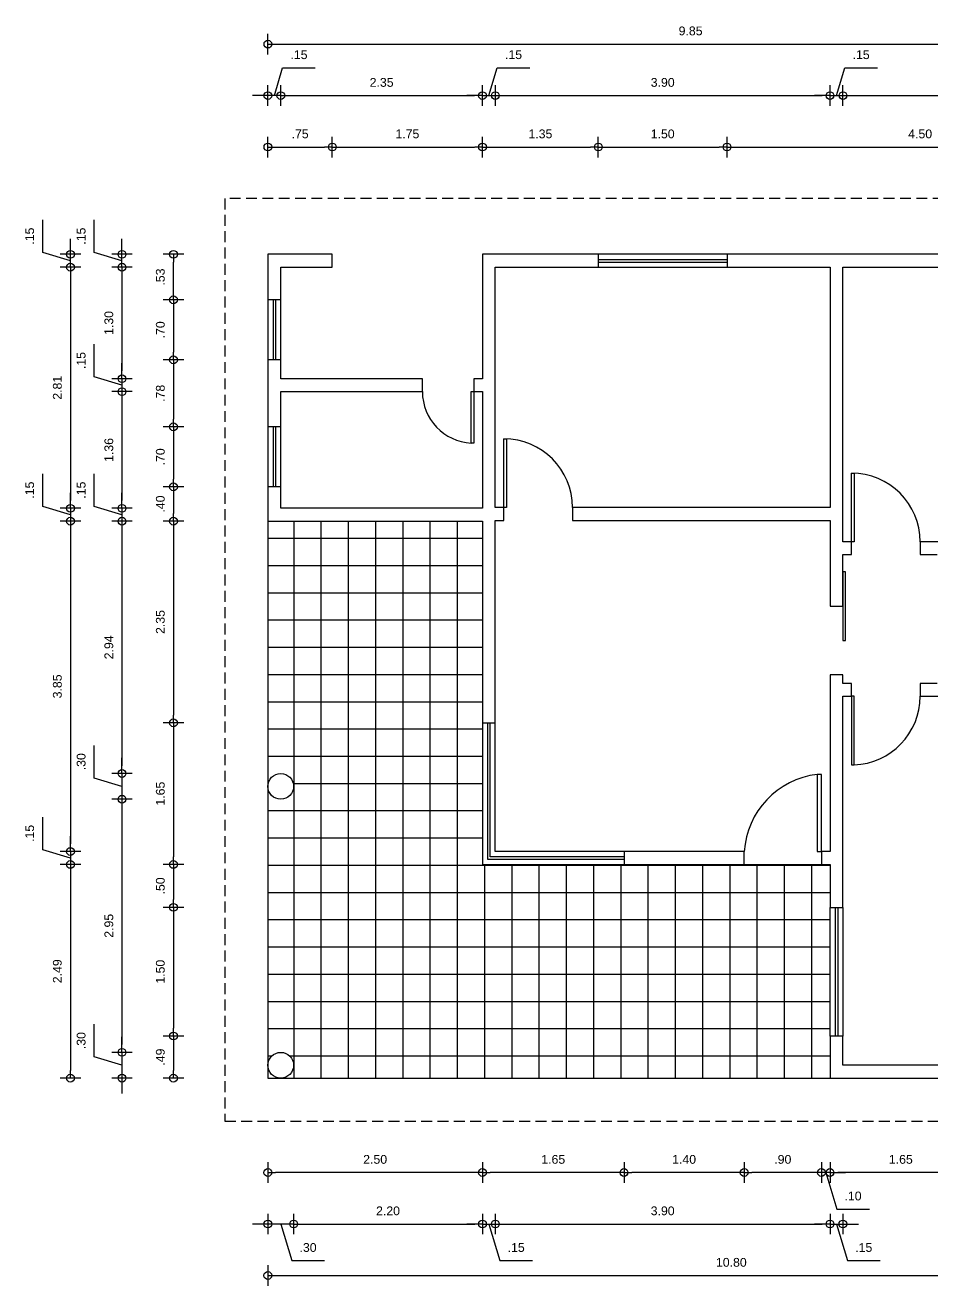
# Model space of a CAD drawing. Header units: millimetres. Extents: x -910 to 15138, y -9982 to 4708.
# Drawn here: x -910 to 9653, y -9982 to 4708 of the extents above; entities that cross this region are included whole.
import ezdxf

# ---------------------------------------------------------------- set-up
doc = ezdxf.new("R2010")
doc.units = ezdxf.units.MM
doc.header["$LTSCALE"] = 5
doc.linetypes.add('DASHEDX2', pattern=[38.1, 25.4, -12.7])
for name, color, linetype in [('coberta', 7, 'DASHEDX2'), ('coluna', 7, 'Continuous'), ('dimensoes', 7, 'Continuous'), ('janela alta', 7, 'Continuous'), ('janela baixa', 7, 'Continuous'), ('parede baixa', 7, 'Continuous'), ('paredes', 7, 'Continuous'), ('piso', 7, 'Continuous'), ('portas', 7, 'Continuous')]:
    doc.layers.add(name, color=color, linetype=linetype)
doc.styles.get("Standard").update_dxf_attribs({"font": 'Arial.ttf'})
doc.dimstyles.new('ISO-25', dxfattribs={"dimtxt": 102.5, "dimasz": 90.5, "dimexe": 120, "dimexo": 0.625, "dimgap": 100.625, "dimtad": 1, "dimlfac": 0.001, "dimzin": 4, "dimdsep": 46, "dimtxsty": 'Standard', "dimblk": 'ORIGIN', "dimblk1": 'ORIGIN', "dimblk2": 'ORIGIN', "dimcen": 2.5, "dimazin": 0, "dimtfac": 1, "dimtmove": 0, "dimatfit": 3, "dimldrblk": 'ORIGIN', "dimfxl": 120, "dimfxlon": 1, "dimarcsym": 0})

# ---------------------------------------------------------------- blocks, each defined once
blk = doc.blocks.new('_Origin')
at = {"color": 0, "linetype": 'ByBlock', "lineweight": -2}
blk.add_line((0, 0), (-1, 0), dxfattribs=at)
blk.add_circle((0, 0), 0.5, dxfattribs=at)
blk = doc.blocks.new('*D33')
at = {"layer": 'Defpoints', "color": 0, "transparency": 16777216}
for p in [(11768, 4488), (1918, 2038), (11768, 2038)]:
    blk.add_point(p, dxfattribs=at)
at = {"layer": 'dimensoes', "color": 0, "lineweight": -2, "transparency": 16777216}
for p, q in [((1918, 4368), (1918, 4608)), ((11768, 4368), (11768, 4608)), ((2008, 4488), (11677, 4488))]:
    blk.add_line(p, q, dxfattribs=at)
at = {"layer": 'dimensoes', "color": 0, "lineweight": -2, "transparency": 16777216, "xscale": 90.5, "yscale": 90.5, "zscale": 90.5, "rotation": 180}
blk.add_blockref('_Origin', (1918, 4488), dxfattribs=at)
at = {"layer": 'dimensoes', "color": 0, "lineweight": -2, "transparency": 16777216, "xscale": 90.5, "yscale": 90.5, "zscale": 90.5}
blk.add_blockref('_Origin', (11768, 4488), dxfattribs=at)
at = {"layer": 'dimensoes', "color": 0, "transparency": 16777216, "insert": (6843, 4641), "char_height": 102.5, "attachment_point": 5}
blk.add_mtext('9.85', dxfattribs=at)
blk = doc.blocks.new('*D34')
at = {"layer": 'Defpoints', "color": 0, "transparency": 16777216}
for p in [(4418, 3888), (2068, 1888), (4418, 588)]:
    blk.add_point(p, dxfattribs=at)
at = {"layer": 'dimensoes', "color": 0, "lineweight": -2, "transparency": 16777216}
for p, q in [((2068, 3768), (2068, 4008)), ((4418, 3768), (4418, 4008)), ((2158, 3888), (4327, 3888))]:
    blk.add_line(p, q, dxfattribs=at)
at = {"layer": 'dimensoes', "color": 0, "lineweight": -2, "transparency": 16777216, "xscale": 90.5, "yscale": 90.5, "zscale": 90.5, "rotation": 180}
blk.add_blockref('_Origin', (2068, 3888), dxfattribs=at)
at = {"layer": 'dimensoes', "color": 0, "lineweight": -2, "transparency": 16777216, "xscale": 90.5, "yscale": 90.5, "zscale": 90.5}
blk.add_blockref('_Origin', (4418, 3888), dxfattribs=at)
at = {"layer": 'dimensoes', "color": 0, "transparency": 16777216, "insert": (3243, 4041), "char_height": 102.5, "attachment_point": 5}
blk.add_mtext('2.35', dxfattribs=at)
blk = doc.blocks.new('*D35')
at = {"layer": 'Defpoints', "color": 0, "transparency": 16777216}
for p in [(4568, 3888), (4418, 2038), (4568, 1888)]:
    blk.add_point(p, dxfattribs=at)
at = {"layer": 'dimensoes', "color": 0, "lineweight": -2, "transparency": 16777216}
for p, q in [((4493, 3888), (4589, 4211)), ((4589, 4211), (4970, 4211)), ((4418, 3768), (4418, 4008)), ((4568, 3768), (4568, 4008)), ((4327, 3888), (4237, 3888)), ((4418, 3888), (4568, 3888)), ((4418, 3888), (4568, 3888)), ((4658, 3888), (4749, 3888))]:
    blk.add_line(p, q, dxfattribs=at)
at = {"layer": 'dimensoes', "color": 0, "lineweight": -2, "transparency": 16777216, "xscale": 90.5, "yscale": 90.5, "zscale": 90.5}
blk.add_blockref('_Origin', (4418, 3888), dxfattribs=at)
at = {"layer": 'dimensoes', "color": 0, "lineweight": -2, "transparency": 16777216, "xscale": 90.5, "yscale": 90.5, "zscale": 90.5, "rotation": 180}
blk.add_blockref('_Origin', (4568, 3888), dxfattribs=at)
at = {"layer": 'dimensoes', "color": 0, "transparency": 16777216, "insert": (4780, 4364), "char_height": 102.5, "attachment_point": 5}
blk.add_mtext('.15', dxfattribs=at)
blk = doc.blocks.new('*D36')
at = {"layer": 'Defpoints', "color": 0, "transparency": 16777216}
for p in [(8468, 3888), (4568, 1888), (8468, 1888)]:
    blk.add_point(p, dxfattribs=at)
at = {"layer": 'dimensoes', "color": 0, "lineweight": -2, "transparency": 16777216}
for p, q in [((4568, 3768), (4568, 4008)), ((8468, 3768), (8468, 4008)), ((4658, 3888), (8377, 3888))]:
    blk.add_line(p, q, dxfattribs=at)
at = {"layer": 'dimensoes', "color": 0, "lineweight": -2, "transparency": 16777216, "xscale": 90.5, "yscale": 90.5, "zscale": 90.5, "rotation": 180}
blk.add_blockref('_Origin', (4568, 3888), dxfattribs=at)
at = {"layer": 'dimensoes', "color": 0, "lineweight": -2, "transparency": 16777216, "xscale": 90.5, "yscale": 90.5, "zscale": 90.5}
blk.add_blockref('_Origin', (8468, 3888), dxfattribs=at)
at = {"layer": 'dimensoes', "color": 0, "transparency": 16777216, "insert": (6518, 4041), "char_height": 102.5, "attachment_point": 5}
blk.add_mtext('3.90', dxfattribs=at)
blk = doc.blocks.new('*D37')
at = {"layer": 'Defpoints', "color": 0, "transparency": 16777216}
for p in [(8618, 3888), (8468, 1888), (8618, 1888)]:
    blk.add_point(p, dxfattribs=at)
at = {"layer": 'dimensoes', "color": 0, "lineweight": -2, "transparency": 16777216}
for p, q in [((8543, 3888), (8639, 4211)), ((8639, 4211), (9020, 4211)), ((8468, 3768), (8468, 4008)), ((8618, 3768), (8618, 4008)), ((8377, 3888), (8287, 3888)), ((8468, 3888), (8618, 3888)), ((8468, 3888), (8618, 3888)), ((8708, 3888), (8799, 3888))]:
    blk.add_line(p, q, dxfattribs=at)
at = {"layer": 'dimensoes', "color": 0, "lineweight": -2, "transparency": 16777216, "xscale": 90.5, "yscale": 90.5, "zscale": 90.5}
blk.add_blockref('_Origin', (8468, 3888), dxfattribs=at)
at = {"layer": 'dimensoes', "color": 0, "lineweight": -2, "transparency": 16777216, "xscale": 90.5, "yscale": 90.5, "zscale": 90.5, "rotation": 180}
blk.add_blockref('_Origin', (8618, 3888), dxfattribs=at)
at = {"layer": 'dimensoes', "color": 0, "transparency": 16777216, "insert": (8830, 4364), "char_height": 102.5, "attachment_point": 5}
blk.add_mtext('.15', dxfattribs=at)
blk = doc.blocks.new('*D38')
at = {"layer": 'Defpoints', "color": 0, "transparency": 16777216}
for p in [(11618, 3888), (8618, 1888), (11618, 1888)]:
    blk.add_point(p, dxfattribs=at)
at = {"layer": 'dimensoes', "color": 0, "lineweight": -2, "transparency": 16777216}
for p, q in [((8618, 3768), (8618, 4008)), ((11618, 3768), (11618, 4008)), ((8708, 3888), (11527, 3888))]:
    blk.add_line(p, q, dxfattribs=at)
at = {"layer": 'dimensoes', "color": 0, "lineweight": -2, "transparency": 16777216, "xscale": 90.5, "yscale": 90.5, "zscale": 90.5, "rotation": 180}
blk.add_blockref('_Origin', (8618, 3888), dxfattribs=at)
at = {"layer": 'dimensoes', "color": 0, "lineweight": -2, "transparency": 16777216, "xscale": 90.5, "yscale": 90.5, "zscale": 90.5}
blk.add_blockref('_Origin', (11618, 3888), dxfattribs=at)
at = {"layer": 'dimensoes', "color": 0, "transparency": 16777216, "insert": (10118, 4041), "char_height": 102.5, "attachment_point": 5}
blk.add_mtext('3.00', dxfattribs=at)
blk = doc.blocks.new('*D40')
at = {"layer": 'Defpoints', "color": 0, "transparency": 16777216}
for p in [(1918, 3888), (1918, 2038), (2068, 1888)]:
    blk.add_point(p, dxfattribs=at)
at = {"layer": 'dimensoes', "color": 0, "lineweight": -2, "transparency": 16777216}
for p, q in [((1993, 3888), (2089, 4211)), ((2089, 4211), (2470, 4211)), ((1918, 3768), (1918, 4008)), ((2068, 3768), (2068, 4008)), ((1827, 3888), (1737, 3888)), ((2068, 3888), (1918, 3888)), ((2068, 3888), (1918, 3888)), ((2158, 3888), (2249, 3888))]:
    blk.add_line(p, q, dxfattribs=at)
at = {"layer": 'dimensoes', "color": 0, "lineweight": -2, "transparency": 16777216, "xscale": 90.5, "yscale": 90.5, "zscale": 90.5}
blk.add_blockref('_Origin', (1918, 3888), dxfattribs=at)
at = {"layer": 'dimensoes', "color": 0, "lineweight": -2, "transparency": 16777216, "xscale": 90.5, "yscale": 90.5, "zscale": 90.5, "rotation": 180}
blk.add_blockref('_Origin', (2068, 3888), dxfattribs=at)
at = {"layer": 'dimensoes', "color": 0, "transparency": 16777216, "insert": (2280, 4364), "char_height": 102.5, "attachment_point": 5}
blk.add_mtext('.15', dxfattribs=at)
blk = doc.blocks.new('*D41')
at = {"layer": 'Defpoints', "color": 0, "transparency": 16777216}
for p in [(2668, 3288), (1918, 2038), (2668, 2038)]:
    blk.add_point(p, dxfattribs=at)
at = {"layer": 'dimensoes', "color": 0, "lineweight": -2, "transparency": 16777216}
for p, q in [((1918, 3168), (1918, 3408)), ((2668, 3168), (2668, 3408)), ((2008, 3288), (2577, 3288))]:
    blk.add_line(p, q, dxfattribs=at)
at = {"layer": 'dimensoes', "color": 0, "lineweight": -2, "transparency": 16777216, "xscale": 90.5, "yscale": 90.5, "zscale": 90.5, "rotation": 180}
blk.add_blockref('_Origin', (1918, 3288), dxfattribs=at)
at = {"layer": 'dimensoes', "color": 0, "lineweight": -2, "transparency": 16777216, "xscale": 90.5, "yscale": 90.5, "zscale": 90.5}
blk.add_blockref('_Origin', (2668, 3288), dxfattribs=at)
at = {"layer": 'dimensoes', "color": 0, "transparency": 16777216, "insert": (2293, 3441), "char_height": 102.5, "attachment_point": 5}
blk.add_mtext('.75', dxfattribs=at)
blk = doc.blocks.new('*D42')
at = {"layer": 'Defpoints', "color": 0, "transparency": 16777216}
for p in [(4418, 3288), (2668, 2038), (4418, 2038)]:
    blk.add_point(p, dxfattribs=at)
at = {"layer": 'dimensoes', "color": 0, "lineweight": -2, "transparency": 16777216}
for p, q in [((2668, 3168), (2668, 3408)), ((4418, 3168), (4418, 3408)), ((2758, 3288), (4327, 3288))]:
    blk.add_line(p, q, dxfattribs=at)
at = {"layer": 'dimensoes', "color": 0, "lineweight": -2, "transparency": 16777216, "xscale": 90.5, "yscale": 90.5, "zscale": 90.5, "rotation": 180}
blk.add_blockref('_Origin', (2668, 3288), dxfattribs=at)
at = {"layer": 'dimensoes', "color": 0, "lineweight": -2, "transparency": 16777216, "xscale": 90.5, "yscale": 90.5, "zscale": 90.5}
blk.add_blockref('_Origin', (4418, 3288), dxfattribs=at)
at = {"layer": 'dimensoes', "color": 0, "transparency": 16777216, "insert": (3543, 3441), "char_height": 102.5, "attachment_point": 5}
blk.add_mtext('1.75', dxfattribs=at)
blk = doc.blocks.new('*D43')
at = {"layer": 'Defpoints', "color": 0, "transparency": 16777216}
for p in [(5768, 3288), (4418, 2038), (5768, 2038)]:
    blk.add_point(p, dxfattribs=at)
at = {"layer": 'dimensoes', "color": 0, "lineweight": -2, "transparency": 16777216}
for p, q in [((4418, 3168), (4418, 3408)), ((5768, 3168), (5768, 3408)), ((4508, 3288), (5677, 3288))]:
    blk.add_line(p, q, dxfattribs=at)
at = {"layer": 'dimensoes', "color": 0, "lineweight": -2, "transparency": 16777216, "xscale": 90.5, "yscale": 90.5, "zscale": 90.5, "rotation": 180}
blk.add_blockref('_Origin', (4418, 3288), dxfattribs=at)
at = {"layer": 'dimensoes', "color": 0, "lineweight": -2, "transparency": 16777216, "xscale": 90.5, "yscale": 90.5, "zscale": 90.5}
blk.add_blockref('_Origin', (5768, 3288), dxfattribs=at)
at = {"layer": 'dimensoes', "color": 0, "transparency": 16777216, "insert": (5093, 3441), "char_height": 102.5, "attachment_point": 5}
blk.add_mtext('1.35', dxfattribs=at)
blk = doc.blocks.new('*D44')
at = {"layer": 'Defpoints', "color": 0, "transparency": 16777216}
for p in [(7268, 3288), (5768, 2038), (7268, 2038)]:
    blk.add_point(p, dxfattribs=at)
at = {"layer": 'dimensoes', "color": 0, "lineweight": -2, "transparency": 16777216}
for p, q in [((5768, 3168), (5768, 3408)), ((7268, 3168), (7268, 3408)), ((5858, 3288), (7177, 3288))]:
    blk.add_line(p, q, dxfattribs=at)
at = {"layer": 'dimensoes', "color": 0, "lineweight": -2, "transparency": 16777216, "xscale": 90.5, "yscale": 90.5, "zscale": 90.5, "rotation": 180}
blk.add_blockref('_Origin', (5768, 3288), dxfattribs=at)
at = {"layer": 'dimensoes', "color": 0, "lineweight": -2, "transparency": 16777216, "xscale": 90.5, "yscale": 90.5, "zscale": 90.5}
blk.add_blockref('_Origin', (7268, 3288), dxfattribs=at)
at = {"layer": 'dimensoes', "color": 0, "transparency": 16777216, "insert": (6518, 3441), "char_height": 102.5, "attachment_point": 5}
blk.add_mtext('1.50', dxfattribs=at)
blk = doc.blocks.new('*D45')
at = {"layer": 'Defpoints', "color": 0, "transparency": 16777216}
for p in [(11768, 3288), (7268, 2038), (11768, 2038)]:
    blk.add_point(p, dxfattribs=at)
at = {"layer": 'dimensoes', "color": 0, "lineweight": -2, "transparency": 16777216}
for p, q in [((7268, 3168), (7268, 3408)), ((11768, 3168), (11768, 3408)), ((7358, 3288), (11677, 3288))]:
    blk.add_line(p, q, dxfattribs=at)
at = {"layer": 'dimensoes', "color": 0, "lineweight": -2, "transparency": 16777216, "xscale": 90.5, "yscale": 90.5, "zscale": 90.5, "rotation": 180}
blk.add_blockref('_Origin', (7268, 3288), dxfattribs=at)
at = {"layer": 'dimensoes', "color": 0, "lineweight": -2, "transparency": 16777216, "xscale": 90.5, "yscale": 90.5, "zscale": 90.5}
blk.add_blockref('_Origin', (11768, 3288), dxfattribs=at)
at = {"layer": 'dimensoes', "color": 0, "transparency": 16777216, "insert": (9518, 3441), "char_height": 102.5, "attachment_point": 5}
blk.add_mtext('4.50', dxfattribs=at)

msp = doc.modelspace()

# ---------------------------------------------------------------- linework, layer by layer
at = {"layer": 'coberta'}
msp.add_lwpolyline([(1417.612, 2688.233), (1417.612, -8061.767), (12267.612, -8061.767), (12267.612, -3611.767), (13217.612, -3611.767), (13217.612, -811.767), (12267.612, -811.767), (12267.612, 2688.233)], close=True, dxfattribs=at)
at = {"layer": 'coluna'}
for centre in [(2067.612, -4161.767), (2067.612, -7411.767)]:
    msp.add_circle(centre, 150, dxfattribs=at)
at = {"layer": 'dimensoes'}
for p, q in [((-705.274, 2060.099), (-705.274, 2440.34)), ((-105.274, 2060.099), (-105.274, 2440.34)), ((-382.388, 2128.733), (-382.388, 2219.233)), ((217.612, 2128.733), (217.612, 2219.233)), ((-382.388, 1963.233), (-705.274, 2060.099)), ((217.612, 1963.233), (-105.274, 2060.099)), ((-262.388, 2038.233), (-502.388, 2038.233)), ((-382.388, 1888.233), (-382.388, 2038.233)), ((-382.388, 1888.233), (-382.388, 2038.233)), ((337.612, 2038.233), (97.612, 2038.233)), ((217.612, 1888.233), (217.612, 2038.233)), ((217.612, 1888.233), (217.612, 2038.233)), ((937.612, 2038.233), (697.612, 2038.233)), ((817.612, 1598.733), (817.612, 1947.733)), ((-262.388, 1888.233), (-502.388, 1888.233)), ((-262.388, 1888.233), (-502.388, 1888.233)), ((-382.388, 1797.733), (-382.388, 1707.233)), ((-382.388, 1797.733), (-382.388, -831.267)), ((337.612, 1888.233), (97.612, 1888.233)), ((337.612, 1888.233), (97.612, 1888.233)), ((217.612, 1797.733), (217.612, 1707.233)), ((217.612, 1797.733), (217.612, 678.733)), ((937.612, 1508.233), (697.612, 1508.233)), ((937.612, 1508.233), (697.612, 1508.233)), ((817.612, 1417.733), (817.612, 898.733)), ((-105.274, 610.099), (-105.274, 990.34)), ((217.612, 678.733), (217.612, 769.233)), ((937.612, 808.233), (697.612, 808.233)), ((937.612, 808.233), (697.612, 808.233)), ((217.612, 513.233), (-105.274, 610.099)), ((337.612, 588.233), (97.612, 588.233)), ((337.612, 588.233), (97.612, 588.233)), ((217.612, 588.233), (217.612, 438.233)), ((217.612, 588.233), (217.612, 438.233)), ((817.612, 717.733), (817.612, 118.733)), ((337.612, 438.233), (97.612, 438.233)), ((337.612, 438.233), (97.612, 438.233)), ((217.612, 347.733), (217.612, -831.267)), ((217.612, 347.733), (217.612, 257.233)), ((937.612, 28.233), (697.612, 28.233)), ((937.612, 28.233), (697.612, 28.233)), ((817.612, -62.267), (817.612, -581.267)), ((-705.274, -899.901), (-705.274, -519.66)), ((-105.274, -899.901), (-105.274, -519.66)), ((937.612, -671.767), (697.612, -671.767)), ((937.612, -671.767), (697.612, -671.767)), ((-382.388, -831.267), (-382.388, -740.767)), ((217.612, -831.267), (217.612, -740.767)), ((817.612, -762.267), (817.612, -981.267)), ((-382.388, -996.767), (-705.274, -899.901)), ((-262.388, -921.767), (-502.388, -921.767)), ((-262.388, -921.767), (-502.388, -921.767)), ((-382.388, -921.767), (-382.388, -1071.767)), ((-382.388, -921.767), (-382.388, -1071.767)), ((217.612, -996.767), (-105.274, -899.901)), ((337.612, -921.767), (97.612, -921.767)), ((337.612, -921.767), (97.612, -921.767)), ((217.612, -921.767), (217.612, -1071.767)), ((217.612, -921.767), (217.612, -1071.767)), ((-262.388, -1071.767), (-502.388, -1071.767)), ((-262.388, -1071.767), (-502.388, -1071.767)), ((-382.388, -1162.267), (-382.388, -4831.267)), ((-382.388, -1162.267), (-382.388, -1252.767)), ((337.612, -1071.767), (97.612, -1071.767)), ((337.612, -1071.767), (97.612, -1071.767)), ((217.612, -1162.267), (217.612, -3921.267)), ((217.612, -1162.267), (217.612, -1252.767)), ((937.612, -1071.767), (697.612, -1071.767)), ((937.612, -1071.767), (697.612, -1071.767)), ((817.612, -1162.267), (817.612, -3331.267)), ((937.612, -3421.767), (697.612, -3421.767)), ((937.612, -3421.767), (697.612, -3421.767)), ((817.612, -3512.267), (817.612, -4981.267)), ((-105.274, -4064.901), (-105.274, -3684.66)), ((217.612, -3921.267), (217.612, -3830.767)), ((217.612, -4161.767), (-105.274, -4064.901)), ((337.612, -4011.767), (97.612, -4011.767)), ((337.612, -4011.767), (97.612, -4011.767)), ((217.612, -4011.767), (217.612, -4311.767)), ((217.612, -4011.767), (217.612, -4311.767)), ((337.612, -4311.767), (97.612, -4311.767)), ((337.612, -4311.767), (97.612, -4311.767)), ((217.612, -4402.267), (217.612, -7171.267)), ((217.612, -4402.267), (217.612, -4492.767)), ((-705.274, -4899.901), (-705.274, -4519.66)), ((-382.388, -4831.267), (-382.388, -4740.767)), ((-382.388, -4996.767), (-705.274, -4899.901)), ((-262.388, -4921.767), (-502.388, -4921.767)), ((-262.388, -4921.767), (-502.388, -4921.767)), ((-382.388, -4921.767), (-382.388, -5071.767)), ((-382.388, -4921.767), (-382.388, -5071.767)), ((-262.388, -5071.767), (-502.388, -5071.767)), ((-262.388, -5071.767), (-502.388, -5071.767)), ((937.612, -5071.767), (697.612, -5071.767)), ((937.612, -5071.767), (697.612, -5071.767)), ((-382.388, -5162.267), (-382.388, -7471.267)), ((-382.388, -5162.267), (-382.388, -5252.767)), ((817.612, -5162.267), (817.612, -5481.267)), ((937.612, -5571.767), (697.612, -5571.767)), ((937.612, -5571.767), (697.612, -5571.767)), ((817.612, -5662.267), (817.612, -6981.267)), ((-105.274, -7314.901), (-105.274, -6934.66)), ((217.612, -7171.267), (217.612, -7080.767)), ((937.612, -7071.767), (697.612, -7071.767)), ((937.612, -7071.767), (697.612, -7071.767)), ((817.612, -7162.267), (817.612, -7471.267)), ((217.612, -7411.767), (-105.274, -7314.901)), ((337.612, -7261.767), (97.612, -7261.767)), ((337.612, -7261.767), (97.612, -7261.767)), ((217.612, -7261.767), (217.612, -7561.767)), ((217.612, -7261.767), (217.612, -7561.767)), ((-262.388, -7561.767), (-502.388, -7561.767)), ((337.612, -7561.767), (97.612, -7561.767)), ((937.612, -7561.767), (697.612, -7561.767)), ((217.612, -7652.267), (217.612, -7742.767)), ((1917.612, -8541.767), (1917.612, -8781.767)), ((4327.112, -8661.767), (2008.112, -8661.767)), ((4417.612, -8541.767), (4417.612, -8781.767)), ((4417.612, -8541.767), (4417.612, -8781.767)), ((5977.112, -8661.767), (4508.112, -8661.767)), ((6067.612, -8541.767), (6067.612, -8781.767)), ((6067.612, -8541.767), (6067.612, -8781.767)), ((7377.112, -8661.767), (6158.112, -8661.767)), ((7467.612, -8541.767), (7467.612, -8781.767)), ((7467.612, -8541.767), (7467.612, -8781.767)), ((8277.112, -8661.767), (7558.112, -8661.767)), ((8277.112, -8661.767), (8186.612, -8661.767)), ((8367.612, -8541.767), (8367.612, -8781.767)), ((8367.612, -8541.767), (8367.612, -8781.767)), ((8467.612, -8661.767), (8367.612, -8661.767)), ((8467.612, -8661.767), (8367.612, -8661.767)), ((8417.612, -8661.767), (8545.648, -9088.552)), ((8467.612, -8541.767), (8467.612, -8781.767)), ((8467.612, -8541.767), (8467.612, -8781.767)), ((8558.112, -8661.767), (8648.612, -8661.767)), ((10027.112, -8661.767), (8558.112, -8661.767)), ((8545.648, -9088.552), (8925.888, -9088.552)), ((1917.612, -9141.767), (1917.612, -9381.767)), ((2217.612, -9141.767), (2217.612, -9381.767)), ((2217.612, -9141.767), (2217.612, -9381.767)), ((4417.612, -9141.767), (4417.612, -9381.767)), ((4417.612, -9141.767), (4417.612, -9381.767)), ((4567.612, -9141.767), (4567.612, -9381.767)), ((4567.612, -9141.767), (4567.612, -9381.767)), ((8467.612, -9141.767), (8467.612, -9381.767)), ((8467.612, -9141.767), (8467.612, -9381.767)), ((8617.612, -9141.767), (8617.612, -9381.767)), ((1827.112, -9261.767), (1736.612, -9261.767)), ((2217.612, -9261.767), (1917.612, -9261.767)), ((2217.612, -9261.767), (1917.612, -9261.767)), ((2067.612, -9261.767), (2195.648, -9688.552)), ((2308.112, -9261.767), (2398.612, -9261.767)), ((2308.112, -9261.767), (4327.112, -9261.767)), ((4327.112, -9261.767), (4236.612, -9261.767)), ((4417.612, -9261.767), (4567.612, -9261.767)), ((4417.612, -9261.767), (4567.612, -9261.767)), ((4492.612, -9261.767), (4620.648, -9688.552)), ((4658.112, -9261.767), (4748.612, -9261.767)), ((4658.112, -9261.767), (8377.112, -9261.767)), ((8377.112, -9261.767), (8286.612, -9261.767)), ((8467.612, -9261.767), (8617.612, -9261.767)), ((8467.612, -9261.767), (8617.612, -9261.767)), ((8542.612, -9261.767), (8670.648, -9688.552)), ((8708.112, -9261.767), (8798.612, -9261.767)), ((2195.648, -9688.552), (2575.888, -9688.552)), ((4620.648, -9688.552), (5000.888, -9688.552)), ((8670.648, -9688.552), (9050.888, -9688.552)), ((1917.612, -9741.767), (1917.612, -9981.767)), ((2008.112, -9861.767), (12627.112, -9861.767))]:
    msp.add_line(p, q, dxfattribs=at)
at = {"layer": 'janela alta'}
for p, q in [((5767.612, 2038.233), (5767.612, 1888.233)), ((5767.612, 1978.233), (7267.612, 1978.233)), ((5767.612, 1948.233), (7267.612, 1948.233)), ((7267.612, 2038.233), (7267.612, 1888.233)), ((2067.612, 1508.233), (1917.612, 1508.233)), ((1977.612, 1508.233), (1977.612, 808.233)), ((2007.612, 1508.233), (2007.612, 808.233)), ((2067.612, 808.233), (1917.612, 808.233)), ((2067.612, 28.233), (1917.612, 28.233)), ((1977.612, 28.233), (1977.612, -671.767)), ((2007.612, 28.233), (2007.612, -671.767)), ((2067.612, -671.767), (1917.612, -671.767))]:
    msp.add_line(p, q, dxfattribs=at)
at = {"layer": 'janela baixa'}
for p, q in [((8527.612, -5571.767), (8527.612, -7071.767)), ((8557.612, -5571.767), (8557.612, -7071.767))]:
    msp.add_line(p, q, dxfattribs=at)
for points in [[(4477.612, -3421.767), (4477.612, -5011.767), (6067.612, -5011.767)], [(6067.612, -4981.767), (4507.612, -4981.767), (4507.612, -3421.767)]]:
    msp.add_lwpolyline(points, dxfattribs=at)
at = {"layer": 'parede baixa'}
for p, q in [((8467.612, -7071.767), (8467.612, -5571.767)), ((8617.612, -5571.767), (8617.612, -7071.767))]:
    msp.add_line(p, q, dxfattribs=at)
for points in [[(4417.612, -3421.767), (4417.612, -5071.767), (6067.612, -5071.767)], [(6067.612, -4921.767), (4567.612, -4921.767), (4567.612, -3421.767)]]:
    msp.add_lwpolyline(points, dxfattribs=at)
at = {"layer": 'paredes', "lineweight": 30}
for points in [[(11767.612, 2038.233), (4417.612, 2038.233), (4417.612, 2038.233), (4417.612, 588.233), (4317.612, 588.233), (4317.612, 438.233), (4417.612, 438.233), (4417.612, -921.767), (2067.612, -921.767), (2067.612, 438.233), (3717.612, 438.233), (3717.612, 588.233), (2067.612, 588.233), (2067.612, 1888.233), (2667.612, 1888.233), (2667.612, 2038.233), (1917.612, 2038.233), (1917.612, -1071.767), (4417.612, -1071.767), (4417.612, -3421.767), (4567.612, -3421.767), (4567.612, -1061.767), (4667.612, -1061.767), (4667.612, -911.767), (4567.612, -911.767), (4567.612, 1888.233), (8467.612, 1888.233), (8467.612, -911.767), (5467.612, -911.767), (5467.612, -1061.767), (8467.612, -1061.767), (8467.612, -2061.767), (8617.612, -2061.767), (8617.612, -1461.767), (8717.612, -1461.767), (8717.612, -1311.767), (8617.612, -1311.767), (8617.612, 1888.233), (11617.612, 1888.233)], [(11617.612, -1311.767), (9517.612, -1311.767), (9517.612, -1461.767), (9717.612, -1461.767)], [(9717.612, -2961.767), (9517.612, -2961.767), (9517.612, -3111.767), (11617.612, -3111.767)]]:
    msp.add_lwpolyline(points, dxfattribs=at)
for points in [[(8467.612, -2861.767), (8467.612, -4921.767), (8367.612, -4921.767), (8367.612, -5071.767), (8467.612, -5071.767), (8467.612, -5571.767), (8617.612, -5571.767), (8617.612, -5411.767), (8617.612, -3111.767), (8717.612, -3111.767), (8717.612, -2961.767), (8617.612, -2961.767), (8617.612, -2861.767)], [(7467.612, -4921.767), (6067.612, -4921.767), (6067.612, -5071.767), (7467.612, -5071.767)], [(8467.612, -7071.767), (8467.612, -7561.767), (10117.612, -7561.767), (10117.612, -7411.767), (8617.612, -7411.767), (8617.612, -7071.767)]]:
    msp.add_lwpolyline(points, close=True, dxfattribs=at)
at = {"layer": 'piso'}
for p, q in [((1917.612, -911.767), (1917.612, -7561.767)), ((2222.5, -7561.767), (2222.5, -1071.767)), ((2540, -7561.767), (2540, -1071.767)), ((2857.5, -7561.767), (2857.5, -1071.767)), ((3175, -7561.767), (3175, -1071.767)), ((3492.5, -7561.767), (3492.5, -1071.767)), ((3810, -7561.767), (3810, -1071.767)), ((4127.5, -7561.767), (4127.5, -1071.767)), ((1917.612, -1270), (4417.612, -1270)), ((1917.612, -1587.5), (4417.612, -1587.5)), ((1917.612, -1905), (4417.612, -1905)), ((1917.612, -2222.5), (4417.612, -2222.5)), ((1917.612, -2540), (4417.612, -2540)), ((1917.612, -2857.5), (4417.612, -2857.5)), ((1917.612, -3175), (4417.612, -3175)), ((1917.612, -3492.5), (4417.612, -3492.5)), ((1917.612, -3810), (4417.612, -3810)), ((1917.612, -4127.5), (1921.579, -4127.5)), ((2213.646, -4127.5), (4417.612, -4127.5)), ((1917.612, -4445), (4417.612, -4445)), ((1917.612, -4762.5), (4417.612, -4762.5)), ((1917.612, -5080), (8467.612, -5080)), ((4445, -7561.767), (4445, -5071.767)), ((4762.5, -7561.767), (4762.5, -5071.767)), ((5080, -7561.767), (5080, -5071.767)), ((5397.5, -7561.767), (5397.5, -5071.767)), ((5715, -7561.767), (5715, -5071.767)), ((6032.5, -7561.767), (6032.5, -5071.767)), ((6350, -7561.767), (6350, -5071.767)), ((6667.5, -7561.767), (6667.5, -5071.767)), ((6985, -7561.767), (6985, -5071.767)), ((7302.5, -7561.767), (7302.5, -5071.767)), ((7467.612, -5071.767), (8367.612, -5071.767)), ((7620, -7561.767), (7620, -5071.767)), ((7937.5, -7561.767), (7937.5, -5071.767)), ((8255, -7561.767), (8255, -5071.767)), ((1917.612, -5397.5), (8467.612, -5397.5)), ((1917.612, -5715), (8467.612, -5715)), ((1917.612, -6032.5), (8467.612, -6032.5)), ((1917.612, -6350), (8467.612, -6350)), ((1917.612, -6667.5), (8467.612, -6667.5)), ((1917.612, -6985), (8467.612, -6985)), ((1917.612, -7302.5), (1964.847, -7302.5)), ((2170.378, -7302.5), (8467.612, -7302.5)), ((1917.612, -7561.767), (8467.612, -7561.767))]:
    msp.add_line(p, q, dxfattribs=at)
at = {"layer": 'portas'}
for points in [[(4317.612, 438.233), (4317.612, -161.767), (4287.612, -161.767), (4287.612, 438.233)], [(4667.612, -911.767), (4667.612, -111.767), (4697.612, -111.767), (4697.612, -911.767)], [(8717.612, -1311.767), (8717.612, -511.767), (8747.612, -511.767), (8747.612, -1311.767)], [(8617.612, -1661.767), (8617.612, -2461.767), (8647.612, -2461.767), (8647.612, -1661.767)], [(8717.612, -3111.767), (8717.612, -3911.767), (8747.612, -3911.767), (8747.612, -3111.767)], [(8367.612, -4921.767), (8367.612, -4021.767), (8317.612, -4021.767), (8317.612, -4921.767), (8367.612, -4921.767)]]:
    msp.add_lwpolyline(points, close=True, dxfattribs=at)
for centre, radius, start, end in [((4317.612, 438.233), 600, 180, 267.1375948), ((4667.612, -911.767), 800, 0, 90), ((8717.612, -1311.767), 800, 0, 90), ((8717.612, -3111.767), 800.562, 272.1475854, 360), ((8434.805, -4983.838), 969.183, 96.945181, 176.3279731)]:
    msp.add_arc(centre, radius, start, end, dxfattribs=at)

# ---------------------------------------------------------------- block references
at = {"layer": 'dimensoes', "xscale": 90.5, "yscale": 90.5, "zscale": 90.5}
for p, rotation in [((-382.388, 2038.233), 270), ((217.612, 2038.233), 270), ((817.612, 2038.233), 90), ((-382.388, 1888.233), 90), ((-382.388, 1888.233), 90), ((217.612, 1888.233), 90), ((217.612, 1888.233), 90), ((817.612, 1508.233), 270), ((817.612, 1508.233), 90), ((817.612, 808.233), 270), ((817.612, 808.233), 90), ((217.612, 588.233), 270), ((217.612, 588.233), 270), ((217.612, 438.233), 90), ((217.612, 438.233), 90), ((817.612, 28.233), 270), ((817.612, 28.233), 90), ((817.612, -671.767), 270), ((817.612, -671.767), 90), ((-382.388, -921.767), 270), ((-382.388, -921.767), 270), ((217.612, -921.767), 270), ((217.612, -921.767), 270), ((-382.388, -1071.767), 90), ((-382.388, -1071.767), 90), ((217.612, -1071.767), 90), ((217.612, -1071.767), 90), ((817.612, -1071.767), 270), ((817.612, -1071.767), 90), ((817.612, -3421.767), 270), ((817.612, -3421.767), 90), ((217.612, -4011.767), 270), ((217.612, -4011.767), 270), ((217.612, -4311.767), 90), ((217.612, -4311.767), 90), ((-382.388, -4921.767), 270), ((-382.388, -4921.767), 270), ((817.612, -5071.767), 270), ((-382.388, -5071.767), 90), ((-382.388, -5071.767), 90), ((817.612, -5071.767), 90), ((817.612, -5571.767), 270), ((817.612, -5571.767), 90), ((817.612, -7071.767), 270), ((817.612, -7071.767), 90), ((217.612, -7261.767), 270), ((217.612, -7261.767), 270), ((-382.388, -7561.767), 270), ((817.612, -7561.767), 270), ((217.612, -7561.767), 90), ((1917.612, -8661.767), 180), ((4417.612, -8661.767), 180), ((6067.612, -8661.767), 180), ((7467.612, -8661.767), 180), ((8467.612, -8661.767), 180), ((8467.612, -8661.767), 180), ((2217.612, -9261.767), 180), ((2217.612, -9261.767), 180), ((4567.612, -9261.767), 180), ((4567.612, -9261.767), 180), ((8617.612, -9261.767), 180), ((1917.612, -9861.767), 180)]:
    msp.add_blockref('_Origin', p, dxfattribs=dict(at, rotation=rotation))
for p in [(4417.612, -8661.767), (6067.612, -8661.767), (7467.612, -8661.767), (8367.612, -8661.767), (8367.612, -8661.767), (1917.612, -9261.767), (4417.612, -9261.767), (4417.612, -9261.767), (8467.612, -9261.767), (8467.612, -9261.767)]:
    msp.add_blockref('_Origin', p, dxfattribs=at)

# ---------------------------------------------------------------- texts
at = {"layer": 'dimensoes', "char_height": 102.5, "attachment_point": 5, "rotation": 90}
for s, insert in [('.15', (-857.849, 2250.219)), ('.15', (-257.849, 2250.219)), ('.53', (665.038, 1773.233)), ('1.30', (65.038, 1238.233)), ('.70', (665.038, 1158.233)), ('.15', (-257.849, 800.219)), ('2.81', (-534.962, 483.233)), ('.78', (665.038, 418.233)), ('1.36', (65.038, -241.767)), ('.70', (665.038, -321.767)), ('.15', (-857.849, -709.781)), ('.15', (-257.849, -709.781)), ('.40', (665.038, -871.767)), ('2.35', (665.038, -2246.767)), ('2.94', (65.038, -2541.767)), ('3.85', (-534.962, -2996.767)), ('.30', (-257.849, -3874.781)), ('1.65', (665.038, -4246.767)), ('.15', (-857.849, -4709.781)), ('.50', (665.038, -5321.767)), ('2.95', (65.038, -5786.767)), ('2.49', (-534.962, -6316.767)), ('1.50', (665.038, -6321.767)), ('.30', (-257.849, -7124.781)), ('.49', (665.038, -7316.767))]:
    msp.add_mtext(s, dxfattribs=dict(at, insert=insert))
at = {"layer": 'dimensoes', "char_height": 102.5, "attachment_point": 5}
for s, insert in [('2.50', (3167.612, -8509.193)), ('1.65', (5242.612, -8509.193)), ('1.40', (6767.612, -8509.193)), ('.90', (7917.612, -8509.193)), ('1.65', (9292.612, -8509.193)), ('.10', (8735.768, -8935.978)), ('2.20', (3317.612, -9109.193)), ('3.90', (6517.612, -9109.193)), ('.30', (2385.768, -9535.978)), ('.15', (4810.768, -9535.978)), ('.15', (8860.768, -9535.978)), ('10.80', (7317.612, -9709.193))]:
    msp.add_mtext(s, dxfattribs=dict(at, insert=insert))

# ---------------------------------------------------------------- dimensions: what is measured, and where the dimension line sits
at = {"layer": 'dimensoes'}
for base, p1, p2, picture, middle in [((11767.612, 4488.233), (1917.612, 2038.233), (11767.612, 2038.233), '*D33', (6842.612, 4640.807)), ((4417.612, 3888.233), (2067.612, 1888.233), (4417.612, 588.233), '*D34', (3242.612, 4040.807)), ((2667.612, 3288.233), (1917.612, 2038.233), (2667.612, 2038.233), '*D41', (2292.612, 3440.807))]:
    dim = msp.add_linear_dim(base=base, p1=p1, p2=p2, dimstyle='ISO-25', dxfattribs=at)
    dim.commit()
    dim.dimension.update_dxf_attribs({"geometry": picture, "text_midpoint": middle})
for base, p1, p2, picture, middle in [((1917.612, 3888.233), (2067.612, 1888.233), (1917.612, 2038.233), '*D40', (2190.103, 4363.694)), ((4567.612, 3888.233), (4417.612, 2038.233), (4567.612, 1888.233), '*D35', (4690.103, 4363.694)), ((8617.612, 3888.233), (8467.612, 1888.233), (8617.612, 1888.233), '*D37', (8740.103, 4363.694)), ((8467.612, 3888.233), (4567.612, 1888.233), (8467.612, 1888.233), '*D36', (6517.612, 4040.807)), ((11617.612, 3888.233), (8617.612, 1888.233), (11617.612, 1888.233), '*D38', (10117.612, 4040.807)), ((4417.612, 3288.233), (2667.612, 2038.233), (4417.612, 2038.233), '*D42', (3542.612, 3440.807)), ((5767.612, 3288.233), (4417.612, 2038.233), (5767.612, 2038.233), '*D43', (5092.612, 3440.807)), ((7267.612, 3288.233), (5767.612, 2038.233), (7267.612, 2038.233), '*D44', (6517.612, 3440.807)), ((11767.612, 3288.233), (7267.612, 2038.233), (11767.612, 2038.233), '*D45', (9517.612, 3440.807))]:
    dim = msp.add_linear_dim(base=base, p1=p1, p2=p2, dimstyle='ISO-25', override={"dimtmove": 1}, dxfattribs=at)
    dim.commit()
    dim.dimension.update_dxf_attribs({"geometry": picture, "text_midpoint": middle})

doc.saveas('drawing.dxf')
